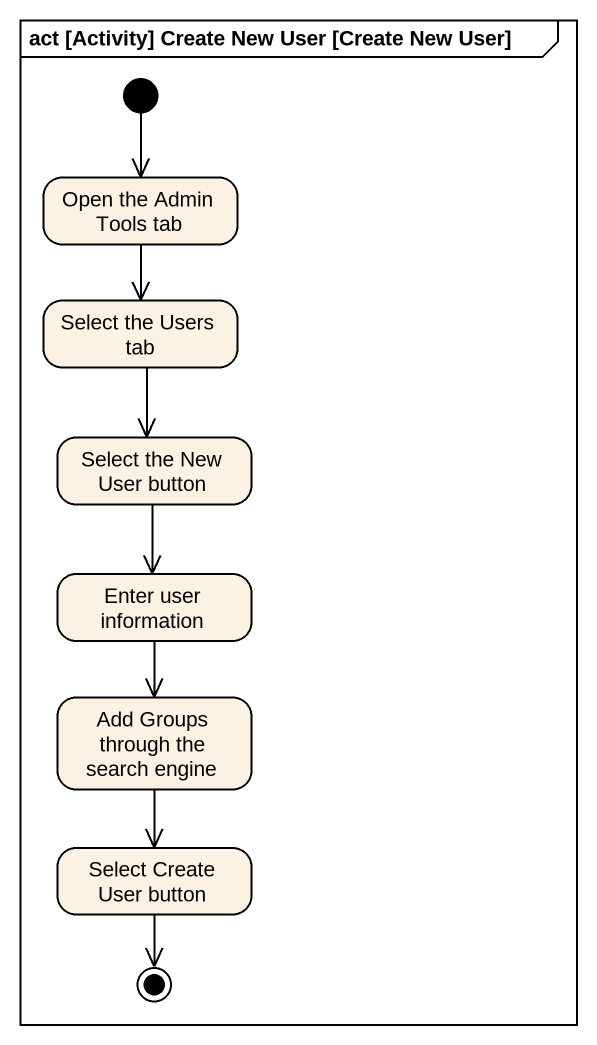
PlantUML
@startuml
mainframe act [Activity] Create New User [Create New User]
hide empty description
state "Open the Admin Tools tab" as Open_the_Admin_Tools_tab
state "Select the Users tab" as Select_the_Users_tab
state "Select the New User button" as Select_the_New_User_button
state "Enter user information" as Enter_user_information
state "Add Groups through the search engine" as Add_Groups_through_the
state "Select Create User button" as Select_Create_User_button
[*] --> Open_the_Admin_Tools_tab
Open_the_Admin_Tools_tab --> Select_the_Users_tab
Select_the_Users_tab --> Select_the_New_User_button
Select_the_New_User_button --> Enter_user_information
Enter_user_information --> Add_Groups_through_the
Add_Groups_through_the --> Select_Create_User_button
Select_Create_User_button --> [*]
@enduml
